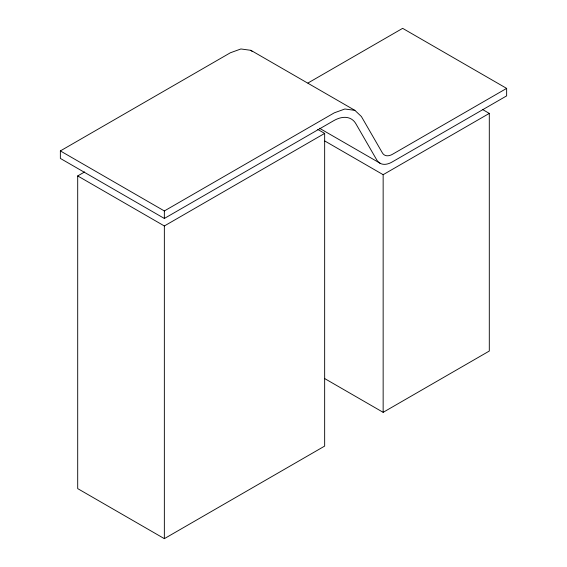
<?xml version="1.0" encoding="UTF-8"?>
<svg xmlns="http://www.w3.org/2000/svg" width="567" height="567" viewBox="0 0 567 567"><rect width="100%" height="100%" fill="white"/><g stroke="black" fill="none" stroke-linecap="round" stroke-linejoin="round"><path stroke-width="0.85" d="M60.364 150.921L230.344 52.788L240.904 48.968L250.905 50.328L354.892 110.359L361.377 116.504L382.243 152.651A16.131 9.313 -60 0 0 392.818 154.096L506.636 88.388L506.636 95.887L392.215 161.949A24.296 14.026 -60 0 1 376.701 159.83L355.835 123.684A35.189 20.32 -60 0 0 333.729 120.672L164.352 218.458L60.364 158.427L60.364 150.921L164.352 210.952L334.332 112.819L344.885 108.999L354.892 110.359M317.761 129.425L324.657 133.408L324.657 446.094L164.352 538.65L77.7 488.619L77.7 175.933L84.603 171.95M307.931 83.037L402.648 28.35L506.636 88.388M77.7 175.933L164.352 225.964L324.657 133.408M324.87 141.034L383.15 174.686L489.3 113.4L489.3 351.044L383.15 412.329L324.87 378.678M482.404 109.417L489.3 113.4M319.462 128.241L380.634 163.551M250.905 50.328L252.088 51.448M383.15 174.686L383.15 412.329M164.352 210.952L164.352 218.458M164.352 225.964L164.352 538.65"/></g></svg>
